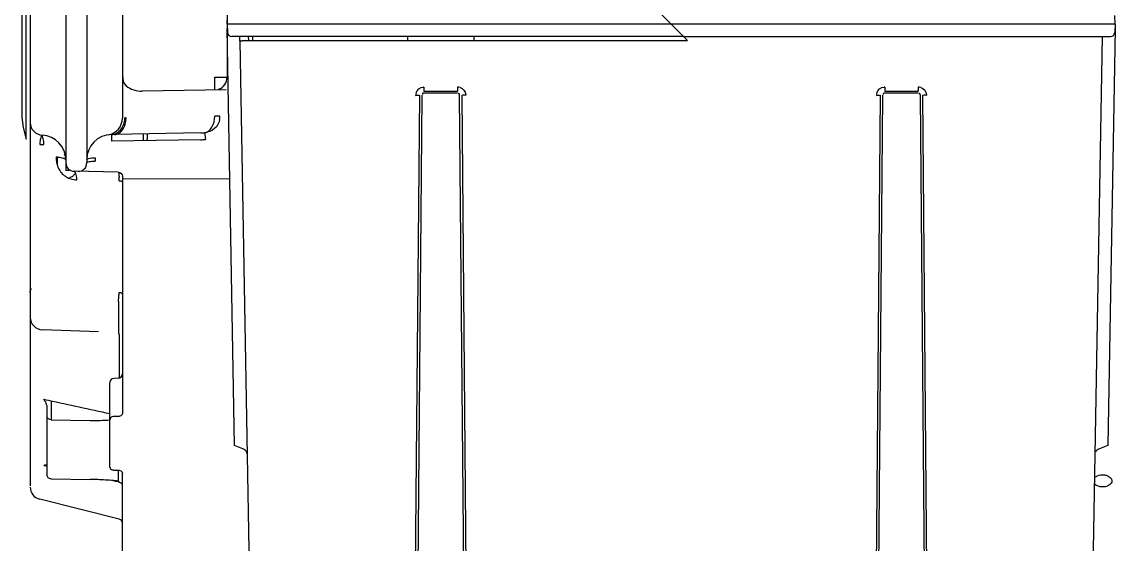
# Model space of a CAD drawing. Header units: millimetres. Extents: x 17886 to 18265, y -8727 to -7321.
# Drawn here: x 18001.691 to 18004.301, y -7649.565 to -7648.317 of the extents above; entities that cross this region are included whole.
import ezdxf

# ---------------------------------------------------------------- set-up
doc = ezdxf.new("R2010")
doc.units = ezdxf.units.MM
doc.layers.add('3551370_DKREDXF_CONTINUOUS_LINE', color=7, linetype='Continuous')

msp = doc.modelspace()

# ---------------------------------------------------------------- linework, layer by layer
at = {"layer": '3551370_DKREDXF_CONTINUOUS_LINE', "color": 6, "linetype": 'Continuous'}
for p, q in [((18001.71068, -7647.21957), (18001.71068, -7649.42579)), ((18001.79568, -7647.99085), (18001.79568, -7648.65451)), ((18001.84568, -7647.99067), (18001.84568, -7648.65468)), ((18001.69068, -7648.09999), (18001.69068, -7648.54537)), ((18001.93068, -7648.09758), (18001.93068, -7648.54777)), ((18002.18068, -7648.19536), (18002.18068, -7648.44999)), ((18004.30068, -7648.32268), (18002.18068, -7648.32268)), ((18003.27068, -7648.35268), (18002.19175, -7648.35268)), ((18002.21138, -7648.3625), (18002.23977, -7649.98907)), ((18002.24121, -7648.35268), (18002.24138, -7648.36216)), ((18002.61173, -7648.36215), (18002.61182, -7648.35268)), ((18002.76955, -7648.35268), (18002.76963, -7648.36215)), ((18004.2416, -7649.98907), (18004.27016, -7648.35268)), ((18002.17857, -7648.47951), (18001.97821, -7648.48301)), ((18002.62897, -7649.82546), (18002.6406, -7648.49259)), ((18002.6506, -7648.48268), (18002.68569, -7648.48268)), ((18002.69568, -7648.48268), (18002.73077, -7648.48268)), ((18002.74077, -7648.49259), (18002.7524, -7649.82546)), ((18003.72897, -7649.82546), (18003.7406, -7648.49259)), ((18003.7506, -7648.48268), (18003.78569, -7648.48268)), ((18003.79568, -7648.48268), (18003.83077, -7648.48268)), ((18003.84077, -7648.49259), (18003.8524, -7649.82546)), ((18001.69068, -7648.54537), (18001.69367, -7648.56962)), ((18001.69367, -7648.56962), (18001.70068, -7648.59768)), ((18002.11808, -7648.58292), (18001.91188, -7648.58652)), ((18001.92086, -7648.67634), (18001.81534, -7648.6745)), ((18001.93068, -7648.68634), (18001.93068, -7649.25312)), ((18001.87398, -7649.05789), (18001.73964, -7649.0532)), ((18001.92103, -7649.16888), (18001.91034, -7649.16926)), ((18001.90068, -7649.38169), (18001.90068, -7649.17945)), ((18001.76068, -7649.22317), (18001.76068, -7649.26829)), ((18001.75068, -7649.26029), (18001.75068, -7649.40029)), ((18001.92103, -7649.26055), (18001.91034, -7649.2607)), ((18001.75119, -7649.37904), (18001.75021, -7649.37883)), ((18001.91034, -7649.38845), (18001.92103, -7649.38883)), ((18001.92281, -7649.41645), (18001.91114, -7649.4139)), ((18001.93068, -7649.56506), (18001.93068, -7649.39554)), ((18001.9231, -7649.50564), (18001.73343, -7649.45835))]:
    msp.add_line(p, q, dxfattribs=at)
at = {"layer": '3551370_DKREDXF_CONTINUOUS_LINE', "color": 7, "linetype": 'Continuous'}
for p, q in [((18001.70068, -7648.59768), (18001.70068, -7648.04768)), ((18003.28016, -7648.36215), (18003.20121, -7648.2832)), ((18002.18068, -7648.32268), (18002.18176, -7648.30215)), ((18004.30068, -7648.32268), (18004.29961, -7648.30215)), ((18002.18068, -7648.32268), (18002.18176, -7648.3432)), ((18002.19826, -7649.32981), (18002.18086, -7648.3332)), ((18004.30051, -7648.3332), (18004.28311, -7649.32981)), ((18004.30068, -7648.32268), (18004.29961, -7648.3432)), ((18002.21138, -7648.3625), (18002.21121, -7648.35268)), ((18002.23121, -7648.3527), (18002.23138, -7648.36225)), ((18002.29131, -7648.36215), (18003.28016, -7648.36215)), ((18003.27068, -7648.35268), (18004.28962, -7648.35268)), ((18002.15121, -7648.44999), (18002.18068, -7648.44999)), ((18002.6506, -7648.4732), (18002.6506, -7648.48268)), ((18002.73077, -7648.4732), (18002.73077, -7648.48268)), ((18003.7506, -7648.4732), (18003.7506, -7648.48268)), ((18003.83077, -7648.4732), (18003.83077, -7648.48268)), ((18002.6456, -7648.49255), (18002.63485, -7649.72465)), ((18002.73077, -7648.48759), (18002.6506, -7648.48759)), ((18002.68569, -7648.48268), (18002.69568, -7648.48268)), ((18002.74652, -7649.72465), (18002.73577, -7648.49255)), ((18003.7456, -7648.49255), (18003.73485, -7649.72465)), ((18003.83077, -7648.48759), (18003.7506, -7648.48759)), ((18003.78569, -7648.48268), (18003.79568, -7648.48268)), ((18003.84652, -7649.72465), (18003.83577, -7648.49255)), ((18001.93947, -7648.54653), (18001.93636, -7648.54665)), ((18002.16318, -7648.54279), (18002.15104, -7648.54283)), ((18001.91188, -7648.58652), (18001.90464, -7648.58665)), ((18002.11808, -7648.59905), (18001.90464, -7648.60273)), ((18001.98068, -7648.60142), (18001.98068, -7648.58532)), ((18001.99016, -7648.60125), (18001.99016, -7648.59767)), ((18001.73343, -7648.61057), (18001.74347, -7648.61076)), ((18001.77294, -7648.64006), (18001.77294, -7648.64628)), ((18001.77542, -7648.66076), (18001.77542, -7648.64036)), ((18001.79595, -7648.65648), (18001.79595, -7648.67246)), ((18001.86534, -7648.64217), (18001.86534, -7648.65011)), ((18001.93068, -7648.69286), (18002.18712, -7648.6917)), ((18001.92103, -7648.98564), (18001.92103, -7649.05876)), ((18001.9231, -7649.07005), (18001.9231, -7649.16888)), ((18001.7431, -7649.21934), (18001.74789, -7649.22038)), ((18001.74789, -7649.22038), (18001.75447, -7649.22181)), ((18001.75068, -7649.23918), (18001.75068, -7649.26029)), ((18001.76051, -7649.26829), (18001.85394, -7649.26971)), ((18002.2184, -7649.33763), (18002.19826, -7649.32981)), ((18004.28311, -7649.32981), (18004.26297, -7649.33763)), ((18001.75068, -7649.37893), (18001.75021, -7649.37883)), ((18001.76051, -7649.40948), (18001.85394, -7649.4109)), ((18001.92086, -7649.38883), (18001.92086, -7649.41519)), ((18001.92028, -7649.41594), (18001.92156, -7649.41619)), ((18001.92156, -7649.41619), (18001.92279, -7649.41644)), ((18001.92279, -7649.41644), (18001.92281, -7649.41645)), ((18001.92281, -7649.41645), (18001.92299, -7649.41664)), ((18001.92299, -7649.41664), (18001.9231, -7649.41724)), ((18001.93068, -7649.58717), (18001.93068, -7649.56506))]:
    msp.add_line(p, q, dxfattribs=at)
msp.add_lwpolyline([(18001.79895, -7648.67277), (18001.79746, -7648.67273), (18001.79595, -7648.67246)], dxfattribs=at)
for centre, radius, start, end in [((18002.19175, -7648.34268), 0.01, 183, 270), ((18004.28962, -7648.34268), 0.01, 270, 357), ((18002.15068, -7648.44999), 0.03, 288.76995, 0.00005), ((18002.6506, -7648.49302), 0.01982, 90.00735, 94.27152), ((18002.73075, -7648.49334), 0.02014, 72.13721, 89.92648), ((18003.7506, -7648.49302), 0.01982, 90.00735, 94.27152), ((18003.83075, -7648.49334), 0.02014, 72.13721, 89.92648), ((18002.65077, -7648.49323), 0.02017, 161.69248, 179.42396), ((18002.73079, -7648.49321), 0.01998, 0.52999, 6.45265), ((18003.75077, -7648.49323), 0.02017, 161.69248, 179.42396), ((18003.83079, -7648.49321), 0.01998, 0.52999, 6.45265), ((18001.88787, -7648.54694), 0.0485, 358.02359, 0.34009), ((18001.88382, -7648.54701), 0.05565, 358.05075, 0.4968), ((18002.12593, -7648.54481), 0.0373, 351.574, 3.10787), ((18001.83245, -7648.61499), 0.09912, 173.97227, 177.44707), ((18006.31476, -7648.57243), 4.32467, 180.16832, 180.33435), ((18002.11596, -7648.45821), 0.12473, 270.97381, 275.07207), ((18002.11604, -7648.47754), 0.12152, 270.96223, 276.00689), ((18001.8412, -7648.57578), 0.07699, 229.38256, 231.82358), ((18001.79867, -7648.66018), 0.01255, 289.08053, 298.76688), ((18001.79645, -7648.66582), 0.02554, 326.96946, 331.0725), ((18001.82295, -7648.64428), 0.05085, 239.65942, 252.40292), ((18001.79493, -7648.66347), 0.02837, 286.0795, 293.47729), ((18001.82308, -7648.64368), 0.05146, 252.46264, 268.87452), ((18001.7171, -7648.69989), 0.206, 2.64529, 3.10296), ((18001.68045, -7648.70157), 0.24269, 2.03016, 2.64144), ((18001.63476, -7648.70317), 0.28841, 1.21655, 2.02657), ((18001.19618, -7648.90482), 0.72932, 354.83033, 355.00593), ((18001.28677, -7648.91266), 0.63838, 354.99891, 355.40435), ((18001.0053, -7648.88726), 0.921, 353.86773, 354.81229), ((18001.69652, -7649.25012), 0.05584, 25.92509, 33.45045), ((18001.83978, -7650.34764), 0.93684, 88.33681, 89.13408), ((18001.87302, -7649.76863), 0.35677, 84.38328, 84.90075), ((18001.87824, -7649.71557), 0.30345, 83.77621, 84.38359), ((18001.88362, -7649.66631), 0.2539, 83.20582, 83.77696), ((18001.88848, -7649.62555), 0.21285, 82.51248, 83.20666), ((18001.89646, -7649.56598), 0.15275, 80.80935, 82.56993)]:
    msp.add_arc(centre, radius, start, end, dxfattribs=at)
at = {"layer": '3551370_DKREDXF_CONTINUOUS_LINE', "color": 6, "linetype": 'Continuous'}
for centre, radius, start, end in [((18001.89068, -7648.54777), 0.04, 278.62693, 0), ((18001.74068, -7648.55826), 0.03, 180, 266.81526), ((18001.73568, -7648.64812), 0.06, 0, 86.81526), ((18001.90568, -7648.64664), 0.06, 90.98798, 180), ((18001.81568, -7648.65451), 0.02, 180, 269), ((18001.82568, -7648.65468), 0.02, 269, 0), ((18001.74068, -7649.02322), 0.03, 179.99932, 267.99992), ((18001.91068, -7649.17925), 0.01, 92.00003, 180.0007), ((18001.92068, -7649.15889), 0.01, 271.99997, 359.99908), ((18001.74068, -7649.42924), 0.03, 179.9998, 255.99995), ((18001.92068, -7649.51534), 0.01, 0.00304, 76.00073)]:
    msp.add_arc(centre, radius, start, end, dxfattribs=at)
msp.add_ellipse((18001.97823, -7648.423), major_axis=(-0.05643, -0.02395), ratio=0.9751956, start_param=0.4909035, end_param=1.1780211, dxfattribs=at)
at = {"layer": '3551370_DKREDXF_CONTINUOUS_LINE', "color": 7, "linetype": 'Continuous'}
for points, knots in [([(18002.21138, -7648.3625), (18002.21138, -7648.36199), (18002.21463, -7648.363), (18002.21795, -7648.3619), (18002.22588, -7648.3624), (18002.23541, -7648.36211), (18002.24747, -7648.36216), (18002.26628, -7648.3621), (18002.28111, -7648.36213), (18002.29131, -7648.36215)], [0, 0, 0, 0, 0.0191919, 0.0759889, 0.1682809, 0.2925601, 0.4440904, 0.6170276, 1, 1, 1, 1]), ([(18002.15121, -7648.47999), (18002.15197, -7648.47997), (18002.15054, -7648.47529), (18002.15193, -7648.4707), (18002.15118, -7648.46066), (18002.15127, -7648.45382), (18002.15121, -7648.44999)], [0, 0, 0, 0, 0.0763714, 0.2931379, 0.617383, 1, 1, 1, 1]), ([(18002.6306, -7648.49302), (18002.63295, -7648.49305), (18002.63515, -7648.49214), (18002.64059, -7648.49357), (18002.6406, -7648.49259)], [0, 0, 0, 0, 0.7056296, 1, 1, 1, 1]), ([(18002.64671, -7648.48944), (18002.64671, -7648.48968), (18002.64688, -7648.49027), (18002.64722, -7648.49075), (18002.64744, -7648.49101)], [0, 0, 0, 0, 0.4160665, 1, 1, 1, 1]), ([(18002.7339, -7648.48869), (18002.73365, -7648.48869), (18002.73307, -7648.48886), (18002.73259, -7648.48921), (18002.73233, -7648.48943)], [0, 0, 0, 0, 0.4158146, 1, 1, 1, 1]), ([(18002.75077, -7648.49302), (18002.74841, -7648.49305), (18002.74622, -7648.49214), (18002.74078, -7648.49357), (18002.74077, -7648.49259)], [0, 0, 0, 0, 0.7056294, 1, 1, 1, 1]), ([(18003.7306, -7648.49302), (18003.73295, -7648.49305), (18003.73515, -7648.49214), (18003.74059, -7648.49357), (18003.7406, -7648.49259)], [0, 0, 0, 0, 0.7056296, 1, 1, 1, 1]), ([(18003.74671, -7648.48944), (18003.74671, -7648.48968), (18003.74688, -7648.49027), (18003.74722, -7648.49075), (18003.74744, -7648.49101)], [0, 0, 0, 0, 0.4160665, 1, 1, 1, 1]), ([(18003.8339, -7648.48869), (18003.83365, -7648.48869), (18003.83307, -7648.48886), (18003.83259, -7648.48921), (18003.83233, -7648.48943)], [0, 0, 0, 0, 0.4158146, 1, 1, 1, 1]), ([(18003.85077, -7648.49302), (18003.84841, -7648.49305), (18003.84622, -7648.49214), (18003.84078, -7648.49357), (18003.84077, -7648.49259)], [0, 0, 0, 0, 0.7056294, 1, 1, 1, 1]), ([(18002.12699, -7648.58245), (18002.13414, -7648.58104), (18002.14788, -7648.56865), (18002.15112, -7648.55187), (18002.15104, -7648.54283)], [0, 0, 0, 0, 0.44651, 1, 1, 1, 1]), ([(18002.16283, -7648.55028), (18002.16159, -7648.55866), (18002.15276, -7648.57523), (18002.13551, -7648.58163), (18002.12699, -7648.58245)], [0, 0, 0, 0, 0.497249, 1, 1, 1, 1]), ([(18001.92257, -7648.58334), (18001.92431, -7648.58229), (18001.93133, -7648.57674), (18001.93563, -7648.56831), (18001.93748, -7648.56172)], [0, 0, 0, 0, 0.2282393, 1, 1, 1, 1]), ([(18001.74175, -7648.59685), (18001.74154, -7648.59596), (18001.7408, -7648.59324), (18001.7398, -7648.59039), (18001.73845, -7648.589)], [0, 0, 0, 0, 0.3212114, 1, 1, 1, 1]), ([(18001.90464, -7648.58665), (18001.90446, -7648.58665), (18001.90476, -7648.58776), (18001.90455, -7648.5882), (18001.90455, -7648.58871)], [0, 0, 0, 0, 0.2559989, 1, 1, 1, 1]), ([(18001.90455, -7648.58871), (18001.90454, -7648.58954), (18001.90452, -7648.59421), (18001.90458, -7648.59888), (18001.90464, -7648.60273)], [0, 0, 0, 0, 0.1763957, 1, 1, 1, 1]), ([(18002.12699, -7648.58245), (18002.12706, -7648.58297), (18002.12764, -7648.58829), (18002.12824, -7648.5936), (18002.12876, -7648.5984)], [0, 0, 0, 0, 0.0987119, 1, 1, 1, 1]), ([(18001.77294, -7648.64006), (18001.77451, -7648.64017), (18001.78004, -7648.64069), (18001.78557, -7648.64167), (18001.78932, -7648.643)], [0, 0, 0, 0, 0.2830633, 1, 1, 1, 1]), ([(18001.77294, -7648.64628), (18001.77294, -7648.65454), (18001.77748, -7648.67154), (18001.78997, -7648.68389), (18001.79726, -7648.68817)], [0, 0, 0, 0, 0.4942092, 1, 1, 1, 1]), ([(18001.78932, -7648.643), (18001.79025, -7648.64333), (18001.79268, -7648.64431), (18001.79568, -7648.64633), (18001.79568, -7648.64812)], [0, 0, 0, 0, 0.3545497, 1, 1, 1, 1]), ([(18001.84568, -7648.65468), (18001.84568, -7648.65436), (18001.84693, -7648.65224), (18001.84952, -7648.65192), (18001.85142, -7648.65147)], [0, 0, 0, 0, 0.1409288, 1, 1, 1, 1]), ([(18001.84569, -7648.64664), (18001.84569, -7648.64633), (18001.8461, -7648.64558), (18001.84677, -7648.64517), (18001.84718, -7648.64495)], [0, 0, 0, 0, 0.4033959, 1, 1, 1, 1]), ([(18001.84718, -7648.64495), (18001.8481, -7648.64444), (18001.854, -7648.64252), (18001.86024, -7648.64219), (18001.86534, -7648.64217)], [0, 0, 0, 0, 0.1711528, 1, 1, 1, 1]), ([(18001.80277, -7648.67204), (18001.80216, -7648.67225), (18001.8009, -7648.67258), (18001.7996, -7648.67274), (18001.79895, -7648.67277)], [0, 0, 0, 0, 0.4962184, 1, 1, 1, 1]), ([(18001.81831, -7648.67712), (18001.81793, -7648.67641), (18001.8172, -7648.67524), (18001.81589, -7648.67451), (18001.81534, -7648.6745)], [0, 0, 0, 0, 0.5910949, 1, 1, 1, 1]), ([(18001.82207, -7648.69513), (18001.82195, -7648.69324), (18001.82132, -7648.68716), (18001.82034, -7648.68085), (18001.81831, -7648.67712)], [0, 0, 0, 0, 0.3087957, 1, 1, 1, 1]), ([(18001.92086, -7648.67634), (18001.92201, -7648.67636), (18001.92178, -7648.68279), (18001.92263, -7648.68569), (18001.9228, -7648.68874)], [0, 0, 0, 0, 0.2737408, 1, 1, 1, 1]), ([(18001.9231, -7648.96381), (18001.92413, -7648.96395), (18001.9271, -7648.96454), (18001.93068, -7648.96693), (18001.93068, -7648.96907)], [0, 0, 0, 0, 0.3255826, 1, 1, 1, 1]), ([(18001.92103, -7649.05876), (18001.92132, -7649.05919), (18001.92253, -7649.0629), (18001.92282, -7649.06674), (18001.9231, -7649.07005)], [0, 0, 0, 0, 0.133529, 1, 1, 1, 1]), ([(18001.75051, -7649.23683), (18001.75056, -7649.23722), (18001.75065, -7649.23801), (18001.75068, -7649.23879), (18001.75068, -7649.23918)], [0, 0, 0, 0, 0.502645, 1, 1, 1, 1]), ([(18001.74445, -7649.3773), (18001.74421, -7649.37743), (18001.74372, -7649.37776), (18001.74327, -7649.37814), (18001.74304, -7649.37835)], [0, 0, 0, 0, 0.4616989, 1, 1, 1, 1]), ([(18001.74586, -7649.37816), (18001.7454, -7649.37814), (18001.74447, -7649.37816), (18001.74355, -7649.37829), (18001.74308, -7649.37838)], [0, 0, 0, 0, 0.4890345, 1, 1, 1, 1]), ([(18001.74673, -7649.37652), (18001.74636, -7649.3766), (18001.74557, -7649.37677), (18001.74482, -7649.37709), (18001.74445, -7649.3773)], [0, 0, 0, 0, 0.4698538, 1, 1, 1, 1]), ([(18001.74768, -7649.3764), (18001.74752, -7649.37641), (18001.74721, -7649.37644), (18001.74689, -7649.37649), (18001.74673, -7649.37652)], [0, 0, 0, 0, 0.4903389, 1, 1, 1, 1]), ([(18001.75068, -7649.37932), (18001.75068, -7649.37843), (18001.7501, -7649.3766), (18001.74835, -7649.37637), (18001.74768, -7649.3764)], [0, 0, 0, 0, 0.5681638, 1, 1, 1, 1]), ([(18001.92103, -7649.38883), (18001.92228, -7649.38888), (18001.9262, -7649.38939), (18001.93068, -7649.3927), (18001.93068, -7649.39554)], [0, 0, 0, 0, 0.3050861, 1, 1, 1, 1]), ([(18001.92702, -7649.41906), (18001.92759, -7649.41949), (18001.92862, -7649.42046), (18001.92941, -7649.42164), (18001.92972, -7649.42226)], [0, 0, 0, 0, 0.5042128, 1, 1, 1, 1])]:
    msp.add_open_spline(points, degree=3, knots=knots, dxfattribs=at)
at = {"layer": '3551370_DKREDXF_CONTINUOUS_LINE', "color": 6, "linetype": 'Continuous'}
for points, knots in [([(18001.93068, -7648.43403), (18001.93068, -7648.4376), (18001.93067, -7648.4497), (18001.93247, -7648.46454), (18001.93947, -7648.47007)], [0, 0, 0, 0, 0.2857317, 1, 1, 1, 1]), ([(18001.93068, -7649.25312), (18001.93068, -7649.25614), (18001.92645, -7649.26002), (18001.92228, -7649.26053), (18001.92103, -7649.26055)], [0, 0, 0, 0, 0.7077954, 1, 1, 1, 1]), ([(18001.91034, -7649.2607), (18001.90909, -7649.26072), (18001.90493, -7649.26123), (18001.90068, -7649.26506), (18001.90068, -7649.26807)], [0, 0, 0, 0, 0.2930313, 1, 1, 1, 1]), ([(18001.90068, -7649.38169), (18001.90068, -7649.38455), (18001.90515, -7649.3879), (18001.90909, -7649.38841), (18001.91034, -7649.38845)], [0, 0, 0, 0, 0.6959029, 1, 1, 1, 1]), ([(18004.25165, -7649.40654), (18004.25271, -7649.40545), (18004.25819, -7649.40123), (18004.26537, -7649.39969), (18004.27068, -7649.39969)], [0, 0, 0, 0, 0.2231211, 1, 1, 1, 1]), ([(18004.27068, -7649.39969), (18004.27358, -7649.39969), (18004.28255, -7649.40048), (18004.29318, -7649.40784), (18004.29318, -7649.41429)], [0, 0, 0, 0, 0.3097181, 1, 1, 1, 1]), ([(18004.27068, -7649.42862), (18004.26878, -7649.42862), (18004.26194, -7649.42808), (18004.25488, -7649.42536), (18004.25144, -7649.42175)], [0, 0, 0, 0, 0.2764985, 1, 1, 1, 1]), ([(18004.29318, -7649.41429), (18004.29318, -7649.41621), (18004.28982, -7649.42569), (18004.27821, -7649.42862), (18004.27068, -7649.42862)], [0, 0, 0, 0, 0.2036708, 1, 1, 1, 1])]:
    msp.add_open_spline(points, degree=3, knots=knots, dxfattribs=at)
at = {"layer": '3551370_DKREDXF_CONTINUOUS_LINE', "color": 7, "linetype": 'Continuous'}
for points in [[(18002.63162, -7648.48689), (18002.63395, -7648.47987), (18002.64175, -7648.4738), (18002.64912, -7648.47325)], [(18002.73692, -7648.47417), (18002.7438, -7648.47639), (18002.74983, -7648.48378), (18002.75064, -7648.49096)], [(18003.73162, -7648.48689), (18003.73395, -7648.47987), (18003.74175, -7648.4738), (18003.74912, -7648.47325)], [(18003.83692, -7648.47417), (18003.8438, -7648.47639), (18003.84983, -7648.48378), (18003.85064, -7648.49096)], [(18002.6506, -7648.48759), (18002.64916, -7648.48759), (18002.64673, -7648.488), (18002.64671, -7648.48944)], [(18002.73577, -7648.49255), (18002.73576, -7648.49111), (18002.73533, -7648.48869), (18002.7339, -7648.48869)], [(18003.7506, -7648.48759), (18003.74916, -7648.48759), (18003.74673, -7648.488), (18003.74671, -7648.48944)], [(18003.83577, -7648.49255), (18003.83576, -7648.49111), (18003.83533, -7648.48869), (18003.8339, -7648.48869)], [(18001.93403, -7648.56183), (18001.93542, -7648.55758), (18001.93618, -7648.55308), (18001.93634, -7648.54861)], [(18001.93748, -7648.56172), (18001.93865, -7648.55756), (18001.93929, -7648.55322), (18001.93944, -7648.5489)], [(18001.91689, -7648.58344), (18001.92086, -7648.58134), (18001.9244, -7648.57826), (18001.9272, -7648.57474)], [(18001.9272, -7648.57474), (18001.93022, -7648.57092), (18001.93252, -7648.56646), (18001.93403, -7648.56183)], [(18001.73568, -7648.59467), (18001.73474, -7648.59789), (18001.73423, -7648.60124), (18001.73388, -7648.60458)], [(18001.73845, -7648.589), (18001.73695, -7648.59048), (18001.73627, -7648.59265), (18001.73568, -7648.59467)], [(18001.74285, -7648.60326), (18001.74258, -7648.60111), (18001.74223, -7648.59896), (18001.74175, -7648.59685)], [(18001.74347, -7648.61076), (18001.74335, -7648.60825), (18001.74315, -7648.60575), (18001.74285, -7648.60326)], [(18001.90464, -7648.58665), (18001.90886, -7648.58657), (18001.91315, -7648.58541), (18001.91689, -7648.58344)], [(18001.91188, -7648.58652), (18001.9156, -7648.58646), (18001.91939, -7648.58526), (18001.92257, -7648.58334)], [(18001.85142, -7648.65147), (18001.85351, -7648.65099), (18001.85565, -7648.65069), (18001.85779, -7648.65048)], [(18001.85779, -7648.65048), (18001.8603, -7648.65023), (18001.86282, -7648.65012), (18001.86534, -7648.65011)], [(18001.81786, -7648.67974), (18001.81648, -7648.68186), (18001.81477, -7648.68379), (18001.81283, -7648.68542)], [(18001.92086, -7648.67634), (18001.92553, -7648.67643), (18001.93068, -7648.68167), (18001.93068, -7648.68634)], [(18001.81283, -7648.68542), (18001.81085, -7648.68709), (18001.8086, -7648.68847), (18001.80623, -7648.6895)], [(18001.9231, -7648.69705), (18001.92538, -7648.69723), (18001.92783, -7648.6975), (18001.92972, -7648.69877)], [(18001.71068, -7648.96431), (18001.71068, -7648.96085), (18001.71164, -7648.95728), (18001.71336, -7648.95428)], [(18001.74673, -7649.2257), (18001.74845, -7649.22923), (18001.74995, -7649.23296), (18001.75051, -7649.23683)], [(18001.75447, -7649.22181), (18001.80321, -7649.23243), (18001.85194, -7649.24305), (18001.90068, -7649.25366)], [(18001.76051, -7649.26829), (18001.75629, -7649.26823), (18001.75068, -7649.26451), (18001.75068, -7649.26029)], [(18001.85394, -7649.26971), (18001.86953, -7649.26995), (18001.88515, -7649.26972), (18001.90069, -7649.26841)], [(18002.22258, -7649.33981), (18002.22128, -7649.33892), (18002.21986, -7649.3382), (18002.2184, -7649.33763)], [(18002.22861, -7649.3497), (18002.22854, -7649.34584), (18002.22577, -7649.34198), (18002.22258, -7649.33981)], [(18004.25855, -7649.33997), (18004.2564, -7649.34148), (18004.25448, -7649.3436), (18004.25351, -7649.34604)], [(18004.26297, -7649.33763), (18004.26142, -7649.33823), (18004.25991, -7649.33901), (18004.25855, -7649.33997)], [(18001.75021, -7649.37882), (18001.74878, -7649.37849), (18001.74733, -7649.3782), (18001.74586, -7649.37816)], [(18001.75362, -7649.4068), (18001.75187, -7649.40519), (18001.75068, -7649.40267), (18001.75068, -7649.40029)], [(18001.76051, -7649.40948), (18001.75805, -7649.40944), (18001.75544, -7649.40847), (18001.75362, -7649.4068)], [(18001.90473, -7649.41327), (18001.89218, -7649.41215), (18001.87957, -7649.41156), (18001.86697, -7649.41119)], [(18001.90775, -7649.41377), (18001.91194, -7649.41443), (18001.91612, -7649.41512), (18001.92028, -7649.41594)], [(18001.9231, -7649.41724), (18001.92451, -7649.41756), (18001.92587, -7649.41819), (18001.92702, -7649.41906)]]:
    msp.add_open_spline(points, degree=3, dxfattribs=at)

doc.saveas('drawing.dxf')
